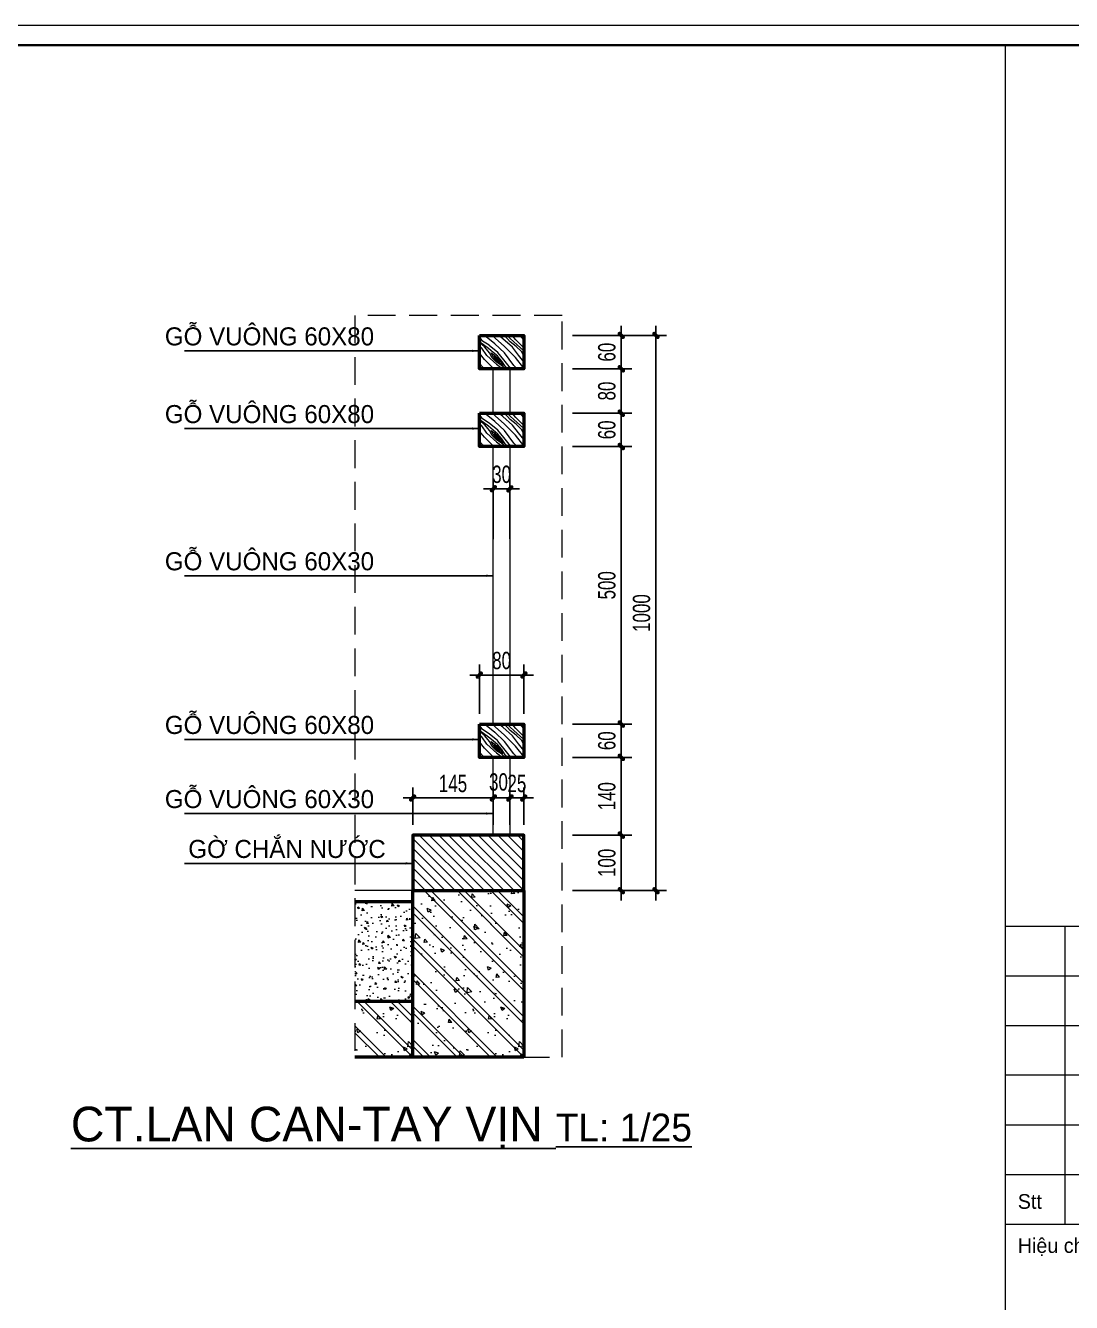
# Model space of a CAD drawing. Header units: inches. Extents: x 88947 to 296847, y 35049 to 161062.
# Drawn here: x 217033 to 220800, y 72362 to 76963 of the extents above; entities that cross this region are included whole.
import ezdxf

# ---------------------------------------------------------------- set-up
doc = ezdxf.new("R2010")
doc.units = ezdxf.units.IN
doc.header["$MEASUREMENT"] = 0
doc.header["$PDMODE"] = 1
doc.linetypes.add('DASHED', pattern=[0.75, 0.5, -0.25])
for name, color, linetype, lineweight in [('A-Dims', 145, 'Continuous', 25), ('A-Text', 30, 'Continuous', 9), ('A-Wall', 2, 'Continuous', 35), ('DIM', 7, 'Continuous', 25), ('HACTH', 8, 'Continuous', 5), ('HATCH', 8, 'Continuous', 5), ('KHUNG 2', 144, 'Continuous', 18), ('netthay', 254, 'Continuous', 25), ('THAY', 3, 'Continuous', 18), ('TUONG', 4, 'Continuous', 50)]:
    doc.layers.add(name, color=color, linetype=linetype, lineweight=lineweight)
doc.layers.add('text', color=2, linetype='Continuous')
doc.styles.add('FRANKO', font='VFRANKO.TTF')
doc.styles.add('VNCENTURYH', font='VHAVAN.TTF')
doc.styles.add('VNI-HELVE-CONDENSE', font='VNARIAL.TTF', dxfattribs={"width": 0.7})
doc.dimstyles.new('Copy(2) of TL 50-10', dxfattribs={"dimscale": 50, "dimtxt": 1.25, "dimasz": 0.5, "dimexe": 1, "dimexo": 1, "dimgap": 0.5, "dimtad": 1, "dimdec": 0, "dimlfac": 0.2, "dimzin": 3, "dimdsep": 46, "dimtxsty": 'VNI-HELVE-CONDENSE', "dimblk": 'DOT', "dimcen": 2, "dimclrt": 7, "dimazin": 2, "dimtfac": 0.75, "dimtdec": 0, "dimtix": 1, "dimtmove": 2, "dimatfit": 2, "dimfxl": 1.5, "dimtolj": 1, "dimtzin": 0, "dimarcsym": 0})
doc.dimstyles.new('TAS-25', dxfattribs={"dimscale": 25, "dimtxt": 2.5, "dimasz": 0.7, "dimexe": 1.5, "dimexo": 1.5, "dimgap": 0.8, "dimtad": 1, "dimdec": 0, "dimlfac": 0.5, "dimzin": 3, "dimdsep": 46, "dimtxsty": 'VNI-HELVE-CONDENSE', "dimblk": 'TICK', "dimcen": 2.5, "dimclrt": 71, "dimazin": 2, "dimtfac": 0.75, "dimtdec": 0, "dimtix": 1, "dimtmove": 2, "dimatfit": 2, "dimldrblk": 'TICK123', "dimfxl": 1.5, "dimtolj": 1, "dimtzin": 0, "dimarcsym": 0})

# ---------------------------------------------------------------- blocks, each defined once
blk = doc.blocks.new('khung ten')
at = {"layer": 'A-Wall', "ltscale": 0.7}
blk.add_lwpolyline([(267204, -219099), (305804, -219099), (305804, -190799), (267204, -190799)], close=True, dxfattribs=at)
at = {"layer": 'KHUNG 2', "ltscale": 0.7}
for p, q in [((301249, -219099), (301249, -190799)), ((301249, -199776), (305804, -199776)), ((301856, -202813), (301856, -199776)), ((301249, -200282), (305804, -200282)), ((301249, -200789), (305804, -200789)), ((305804, -201295), (301249, -201295)), ((301249, -201801), (305804, -201801)), ((301249, -202307), (305804, -202307)), ((301249, -202813), (305804, -202813))]:
    blk.add_line(p, q, dxfattribs=at)
blk.add_lwpolyline([(267004, -219299), (306004, -219299), (306004, -190599), (267004, -190599)], close=True, dxfattribs=at)
at = {"layer": 'text', "linetype": 'Continuous', "style": 'FRANKO'}
for s, p in [('Stt', (301373, -202657)), ('Hieäu chænh', (301373, -203106))]:
    blk.add_text(s, height=150, dxfattribs=at).set_placement(p)
blk = doc.blocks.new('TICK')
at = {"layer": 'A-Dims', "color": 1}
for p, q in [((-2, 0), (2, 0)), ((0, 1.5), (0, -1.5))]:
    blk.add_line(p, q, dxfattribs=at)
at = {"layer": 'A-Dims', "color": 1, "const_width": 0.788}
blk.add_lwpolyline([(-0.33, -0.35), (0.38, 0.38)], dxfattribs=at)
at = {"layer": 'A-Dims', "color": 1, "const_width": 0.394}
for points in [[(0.24, 0.52, -0.414214), (0.52, 0.52, -1)], [(0.52, 0.52, -0.414214), (0.52, 0.24, -1)], [(-0.47, -0.21, 0.414214), (-0.47, -0.49, 1)], [(-0.47, -0.49, 0.414214), (-0.19, -0.49, 1)]]:
    blk.add_lwpolyline(points, format="xyb", dxfattribs=at)
blk = doc.blocks.new('*D1838')
at = {"layer": 'Defpoints', "color": 0}
for p in [(218965.1, 74045.8), (219178.4, 74045.8), (218965.1, 73845.8)]:
    blk.add_point(p, dxfattribs=at)
at = {"layer": 'DIM', "color": 0, "lineweight": -2}
for p, q in [((219002.6, 74045.8), (219215.9, 74045.8)), ((219178.4, 73863.3), (219178.4, 74028.3)), ((219002.6, 73845.8), (219215.9, 73845.8))]:
    blk.add_line(p, q, dxfattribs=at)
at = {"layer": 'DIM', "color": 0, "lineweight": -2, "xscale": 17.5, "yscale": 17.5, "zscale": 17.5}
for p, rotation in [((219178.4, 74045.8), 90), ((219178.4, 73845.8), 270)]:
    blk.add_blockref('TICK', p, dxfattribs=dict(at, rotation=rotation))
at = {"layer": 'DIM', "color": 71, "insert": (219126.5, 73945.8), "char_height": 62.5, "attachment_point": 5, "rotation": 90, "style": 'VNI-HELVE-CONDENSE'}
blk.add_mtext('\\A1;100', dxfattribs=at)
blk = doc.blocks.new('TICK123')
at = {"layer": 'A-Dims', "color": 1}
blk.add_lwpolyline([(0.05, 0, 0, 0.84, 0), (-2.11, 0, 8.4, 8.4, 0)], format="xyseb", dxfattribs=at)
blk = doc.blocks.new('*D1839')
at = {"layer": 'Defpoints', "color": 0}
for p in [(218965.1, 74445.8), (219178.4, 74445.8), (218965.1, 74325.8)]:
    blk.add_point(p, dxfattribs=at)
at = {"layer": 'DIM', "color": 0, "lineweight": -2}
for p, q in [((219002.6, 74445.8), (219215.9, 74445.8)), ((219178.4, 74343.3), (219178.4, 74428.3)), ((219002.6, 74325.8), (219215.9, 74325.8))]:
    blk.add_line(p, q, dxfattribs=at)
at = {"layer": 'DIM', "color": 0, "lineweight": -2, "xscale": 17.5, "yscale": 17.5, "zscale": 17.5}
for p, rotation in [((219178.4, 74445.8), 90), ((219178.4, 74325.8), 270)]:
    blk.add_blockref('TICK', p, dxfattribs=dict(at, rotation=rotation))
at = {"layer": 'DIM', "color": 71, "insert": (219126.5, 74385.8), "char_height": 62.5, "attachment_point": 5, "rotation": 90, "style": 'VNI-HELVE-CONDENSE'}
blk.add_mtext('\\A1;60', dxfattribs=at)
blk = doc.blocks.new('*D1840')
at = {"layer": 'Defpoints', "color": 0}
for p in [(218965.1, 75445.8), (219178.4, 75445.8), (218965.1, 74445.8)]:
    blk.add_point(p, dxfattribs=at)
at = {"layer": 'DIM', "color": 0, "lineweight": -2}
for p, q in [((219002.6, 75445.8), (219215.9, 75445.8)), ((219178.4, 74463.3), (219178.4, 75428.3)), ((219002.6, 74445.8), (219215.9, 74445.8))]:
    blk.add_line(p, q, dxfattribs=at)
at = {"layer": 'DIM', "color": 0, "lineweight": -2, "xscale": 17.5, "yscale": 17.5, "zscale": 17.5}
for p, rotation in [((219178.4, 75445.8), 90), ((219178.4, 74445.8), 270)]:
    blk.add_blockref('TICK', p, dxfattribs=dict(at, rotation=rotation))
at = {"layer": 'DIM', "color": 71, "insert": (219126.5, 74945.8), "char_height": 62.5, "attachment_point": 5, "rotation": 90, "style": 'VNI-HELVE-CONDENSE'}
blk.add_mtext('\\A1;500', dxfattribs=at)
blk = doc.blocks.new('*D1841')
at = {"layer": 'Defpoints', "color": 0}
for p in [(218965.1, 75565.8), (219178.4, 75565.8), (218965.1, 75445.8)]:
    blk.add_point(p, dxfattribs=at)
at = {"layer": 'DIM', "color": 0, "lineweight": -2}
for p, q in [((219002.6, 75565.8), (219215.9, 75565.8)), ((219178.4, 75463.3), (219178.4, 75548.3)), ((219002.6, 75445.8), (219215.9, 75445.8))]:
    blk.add_line(p, q, dxfattribs=at)
at = {"layer": 'DIM', "color": 0, "lineweight": -2, "xscale": 17.5, "yscale": 17.5, "zscale": 17.5}
for p, rotation in [((219178.4, 75565.8), 90), ((219178.4, 75445.8), 270)]:
    blk.add_blockref('TICK', p, dxfattribs=dict(at, rotation=rotation))
at = {"layer": 'DIM', "color": 71, "insert": (219126.5, 75505.8), "char_height": 62.5, "attachment_point": 5, "rotation": 90, "style": 'VNI-HELVE-CONDENSE'}
blk.add_mtext('\\A1;60', dxfattribs=at)
blk = doc.blocks.new('*D1842')
at = {"layer": 'Defpoints', "color": 0}
for p in [(218965.1, 75725.8), (219178.4, 75725.8), (218965.1, 75565.8)]:
    blk.add_point(p, dxfattribs=at)
at = {"layer": 'DIM', "color": 0, "lineweight": -2}
for p, q in [((219002.6, 75725.8), (219215.9, 75725.8)), ((219178.4, 75583.3), (219178.4, 75708.3)), ((219002.6, 75565.8), (219215.9, 75565.8))]:
    blk.add_line(p, q, dxfattribs=at)
at = {"layer": 'DIM', "color": 0, "lineweight": -2, "xscale": 17.5, "yscale": 17.5, "zscale": 17.5}
for p, rotation in [((219178.4, 75725.8), 90), ((219178.4, 75565.8), 270)]:
    blk.add_blockref('TICK', p, dxfattribs=dict(at, rotation=rotation))
at = {"layer": 'DIM', "color": 71, "insert": (219126.5, 75645.8), "char_height": 62.5, "attachment_point": 5, "rotation": 90, "style": 'VNI-HELVE-CONDENSE'}
blk.add_mtext('\\A1;80', dxfattribs=at)
blk = doc.blocks.new('*D1843')
at = {"layer": 'Defpoints', "color": 0}
for p in [(218965.1, 75845.8), (219178.4, 75845.8), (218965.1, 75725.8)]:
    blk.add_point(p, dxfattribs=at)
at = {"layer": 'DIM', "color": 0, "lineweight": -2}
for p, q in [((219002.6, 75845.8), (219215.9, 75845.8)), ((219178.4, 75743.3), (219178.4, 75828.3)), ((219002.6, 75725.8), (219215.9, 75725.8))]:
    blk.add_line(p, q, dxfattribs=at)
at = {"layer": 'DIM', "color": 0, "lineweight": -2, "xscale": 17.5, "yscale": 17.5, "zscale": 17.5}
for p, rotation in [((219178.4, 75845.8), 90), ((219178.4, 75725.8), 270)]:
    blk.add_blockref('TICK', p, dxfattribs=dict(at, rotation=rotation))
at = {"layer": 'DIM', "color": 71, "insert": (219126.5, 75785.8), "char_height": 62.5, "attachment_point": 5, "rotation": 90, "style": 'VNI-HELVE-CONDENSE'}
blk.add_mtext('\\A1;60', dxfattribs=at)
blk = doc.blocks.new('*D1844')
at = {"layer": 'Defpoints', "color": 0}
for p in [(218965.1, 75845.8), (219303.4, 75845.8), (218965.1, 73845.8)]:
    blk.add_point(p, dxfattribs=at)
at = {"layer": 'DIM', "color": 0, "lineweight": -2}
for p, q in [((219002.6, 75845.8), (219340.9, 75845.8)), ((219303.4, 73863.3), (219303.4, 75828.3)), ((219002.6, 73845.8), (219340.9, 73845.8))]:
    blk.add_line(p, q, dxfattribs=at)
at = {"layer": 'DIM', "color": 0, "lineweight": -2, "xscale": 17.5, "yscale": 17.5, "zscale": 17.5}
for p, rotation in [((219303.4, 75845.8), 90), ((219303.4, 73845.8), 270)]:
    blk.add_blockref('TICK', p, dxfattribs=dict(at, rotation=rotation))
at = {"layer": 'DIM', "color": 71, "insert": (219251.5, 74845.8), "char_height": 62.5, "attachment_point": 5, "rotation": 90, "style": 'VNI-HELVE-CONDENSE'}
blk.add_mtext('\\A1;1000', dxfattribs=at)
blk = doc.blocks.new('*D1845')
at = {"layer": 'Defpoints', "color": 0}
for p in [(218667.4, 74622.5), (218667.4, 74445.8), (218827.4, 74445.8)]:
    blk.add_point(p, dxfattribs=at)
at = {"layer": 'DIM', "color": 0, "lineweight": -2}
for p, q in [((218667.4, 74483.3), (218667.4, 74660)), ((218809.9, 74622.5), (218684.9, 74622.5)), ((218827.4, 74483.3), (218827.4, 74660))]:
    blk.add_line(p, q, dxfattribs=at)
at = {"layer": 'DIM', "color": 0, "lineweight": -2, "xscale": 17.5, "yscale": 17.5, "zscale": 17.5, "rotation": 180}
blk.add_blockref('TICK', (218667.4, 74622.5), dxfattribs=at)
at = {"layer": 'DIM', "color": 0, "lineweight": -2, "xscale": 17.5, "yscale": 17.5, "zscale": 17.5}
blk.add_blockref('TICK', (218827.4, 74622.5), dxfattribs=at)
at = {"layer": 'DIM', "color": 71, "insert": (218747.4, 74674.4), "char_height": 62.5, "attachment_point": 5, "style": 'VNI-HELVE-CONDENSE'}
blk.add_mtext('\\A1;80', dxfattribs=at)
blk = doc.blocks.new('_Dot')
at = {"layer": 'netthay', "color": 0, "lineweight": -2}
blk.add_line((-0.5, 0), (-1, 0), dxfattribs=at)
at = {"layer": 'netthay', "color": 0, "const_width": 0.5}
blk.add_lwpolyline([(-0.25, 0, 1), (0.25, 0, 1)], format="xyb", close=True, dxfattribs=at)
blk = doc.blocks.new('*D2858')
at = {"layer": 'Defpoints', "color": 0}
for p in [(218717.4, 75293.5), (218717.4, 75074), (218777.4, 75076)]:
    blk.add_point(p, dxfattribs=at)
at = {"layer": 'DIM', "color": 0, "lineweight": -2}
for p, q in [((218717.4, 75111.5), (218717.4, 75331)), ((218777.4, 75113.5), (218777.4, 75331)), ((218699.9, 75293.5), (218682.4, 75293.5)), ((218777.4, 75293.5), (218717.4, 75293.5)), ((218794.9, 75293.5), (218812.4, 75293.5))]:
    blk.add_line(p, q, dxfattribs=at)
at = {"layer": 'DIM', "color": 0, "lineweight": -2, "xscale": 17.5, "yscale": 17.5, "zscale": 17.5}
blk.add_blockref('TICK', (218717.4, 75293.5), dxfattribs=at)
at = {"layer": 'DIM', "color": 0, "lineweight": -2, "xscale": 17.5, "yscale": 17.5, "zscale": 17.5, "rotation": 180}
blk.add_blockref('TICK', (218777.4, 75293.5), dxfattribs=at)
at = {"layer": 'DIM', "color": 71, "insert": (218747.4, 75345.4), "char_height": 62.5, "attachment_point": 5, "style": 'VNI-HELVE-CONDENSE'}
blk.add_mtext('\\A1;30', dxfattribs=at)
blk = doc.blocks.new('*D1846')
at = {"layer": 'Defpoints', "color": 0}
for p in [(218965.1, 74325.8), (219178.4, 74325.8), (218965.1, 74045.8)]:
    blk.add_point(p, dxfattribs=at)
at = {"layer": 'DIM', "color": 0, "lineweight": -2}
for p, q in [((219002.6, 74325.8), (219215.9, 74325.8)), ((219178.4, 74063.3), (219178.4, 74308.3)), ((219002.6, 74045.8), (219215.9, 74045.8))]:
    blk.add_line(p, q, dxfattribs=at)
at = {"layer": 'DIM', "color": 0, "lineweight": -2, "xscale": 17.5, "yscale": 17.5, "zscale": 17.5}
for p, rotation in [((219178.4, 74325.8), 90), ((219178.4, 74045.8), 270)]:
    blk.add_blockref('TICK', p, dxfattribs=dict(at, rotation=rotation))
at = {"layer": 'DIM', "color": 71, "insert": (219126.5, 74185.8), "char_height": 62.5, "attachment_point": 5, "rotation": 90, "style": 'VNI-HELVE-CONDENSE'}
blk.add_mtext('\\A1;140', dxfattribs=at)
blk = doc.blocks.new('*D2859')
at = {"layer": 'Defpoints', "color": 0}
for p in [(218777.4, 74179.6), (218777.4, 74045.8), (218827.4, 74045.8)]:
    blk.add_point(p, dxfattribs=at)
at = {"layer": 'DIM', "color": 0, "lineweight": -2}
for p, q in [((218777.4, 74083.3), (218777.4, 74217.1)), ((218827.4, 74083.3), (218827.4, 74217.1)), ((218759.9, 74179.6), (218742.4, 74179.6)), ((218827.4, 74179.6), (218777.4, 74179.6)), ((218844.9, 74179.6), (218862.4, 74179.6))]:
    blk.add_line(p, q, dxfattribs=at)
at = {"layer": 'DIM', "color": 0, "lineweight": -2, "xscale": 17.5, "yscale": 17.5, "zscale": 17.5}
blk.add_blockref('TICK', (218777.4, 74179.6), dxfattribs=at)
at = {"layer": 'DIM', "color": 0, "lineweight": -2, "xscale": 17.5, "yscale": 17.5, "zscale": 17.5, "rotation": 180}
blk.add_blockref('TICK', (218827.4, 74179.6), dxfattribs=at)
at = {"layer": 'DIM', "color": 71, "insert": (218802.4, 74231.5), "char_height": 62.5, "attachment_point": 5, "style": 'VNI-HELVE-CONDENSE'}
blk.add_mtext('\\A1;25', dxfattribs=at)
blk = doc.blocks.new('*D2860')
at = {"layer": 'Defpoints', "color": 0}
for p in [(218717.4, 74179.6), (218717.4, 74045.8), (218777.4, 74045.8)]:
    blk.add_point(p, dxfattribs=at)
at = {"layer": 'DIM', "color": 0, "lineweight": -2}
for p, q in [((218717.4, 74083.3), (218717.4, 74217.1)), ((218777.4, 74083.3), (218777.4, 74217.1)), ((218699.9, 74179.6), (218682.4, 74179.6)), ((218777.4, 74179.6), (218717.4, 74179.6)), ((218794.9, 74179.6), (218812.4, 74179.6))]:
    blk.add_line(p, q, dxfattribs=at)
at = {"layer": 'DIM', "color": 0, "lineweight": -2, "xscale": 17.5, "yscale": 17.5, "zscale": 17.5}
blk.add_blockref('TICK', (218717.4, 74179.6), dxfattribs=at)
at = {"layer": 'DIM', "color": 0, "lineweight": -2, "xscale": 17.5, "yscale": 17.5, "zscale": 17.5, "rotation": 180}
blk.add_blockref('TICK', (218777.4, 74179.6), dxfattribs=at)
at = {"layer": 'DIM', "color": 71, "insert": (218736.1, 74236.9), "char_height": 62.5, "attachment_point": 5, "style": 'VNI-HELVE-CONDENSE'}
blk.add_mtext('\\A1;30', dxfattribs=at)
blk = doc.blocks.new('*D2861')
at = {"layer": 'Defpoints', "color": 0}
for p in [(218427.4, 74179.6), (218427.4, 74045.8), (218717.4, 74045.8)]:
    blk.add_point(p, dxfattribs=at)
at = {"layer": 'DIM', "color": 0, "lineweight": -2}
for p, q in [((218427.4, 74083.3), (218427.4, 74217.1)), ((218717.4, 74083.3), (218717.4, 74217.1)), ((218699.9, 74179.6), (218444.9, 74179.6))]:
    blk.add_line(p, q, dxfattribs=at)
at = {"layer": 'DIM', "color": 0, "lineweight": -2, "xscale": 17.5, "yscale": 17.5, "zscale": 17.5, "rotation": 180}
blk.add_blockref('TICK', (218427.4, 74179.6), dxfattribs=at)
at = {"layer": 'DIM', "color": 0, "lineweight": -2, "xscale": 17.5, "yscale": 17.5, "zscale": 17.5}
blk.add_blockref('TICK', (218717.4, 74179.6), dxfattribs=at)
at = {"layer": 'DIM', "color": 71, "insert": (218572.4, 74231.5), "char_height": 62.5, "attachment_point": 5, "style": 'VNI-HELVE-CONDENSE'}
blk.add_mtext('\\A1;145', dxfattribs=at)

msp = doc.modelspace()

# ---------------------------------------------------------------- hatches: boundary and pattern name
at = {"layer": 'HACTH'}
h = msp.add_hatch(dxfattribs=at)
h.set_pattern_fill('WOOD8', color=256, scale=200, angle=45, style=0, pattern_type=2)
h.set_pattern_definition([(145.305, (218892.474, 75878.492), (-989.9489, 707.1076), [22.36, -2213.707]), (135, (218874.09, 75891.22), (-3e-14, 282.84), [22, -178]), (116.565, (218858.533, 75906.776), (-141.422, 424.264), [18.974, -613.48]), (322.125, (218850.048, 75923.747), (-1131.3707, 848.5284), [16.125, -1596.327]), (320.1944, (218862.776, 75913.847), (-1555.6343, 1272.793), [22.09, -2186.981]), (300.964, (218879.747, 75899.705), (282.843, -565.685), [24.74, -799.882]), (125.538, (218881.16, 75889.805), (-565.6858, 848.528), [12.166, -1204.387]), (141.34, (218874.09, 75899.705), (1272.7923, -989.9492), [18.11, -1792.966]), (309.289, (218859.948, 75911.019), (1131.3706, -1414.2137), [20.1, -1989.875]), (326.31, (218872.675, 75895.462), (-707.1066, 424.2645), [10.198, -1009.606]), (140.1944, (218903.788, 75864.35), (1555.6343, -1272.793), [22.09, -2186.981]), (146.31, (218886.818, 75878.49), (707.1066, -424.2645), [20.396, -999.408]), (135, (218869.85, 75889.8), (-3e-14, 282.84), [24, -176]), (114.444, (218852.876, 75906.776), (-424.265, 989.9492), [17.088, -1691.713]), (131.186, (218845.805, 75922.332), (-1838.4767, 2121.3211), [30.067, -2976.593]), (140.1944, (218826.006, 75944.96), (1555.6343, -1272.793), [22.09, -2186.981]), (135, (218809.04, 75959.1), (-3e-14, 282.84), [22, -178]), (129.8056, (218934.9, 75833.237), (-1272.793, 1555.6343), [22.09, -2186.981]), (140.1944, (218920.759, 75850.207), (1555.6343, -1272.793), [22.09, -2186.981]), (135, (218937.73, 75836.07), (-3e-14, 282.84), [12, -188]), (129.8056, (218929.244, 75844.55), (-1272.793, 1555.6343), [22.09, -2186.981]), (135, (218915.1, 75861.52), (-3e-14, 282.84), [20, -180]), (124.695, (218900.96, 75875.663), (707.1076, -989.9489), [22.36, -2213.707]), (129.8056, (218888.232, 75894.048), (-1272.793, 1555.6343), [22.09, -2186.981]), (140.1944, (218874.09, 75911.019), (1555.6343, -1272.793), [22.09, -2186.981]), (140.1944, (218857.12, 75925.16), (1555.6343, -1272.793), [22.09, -2186.981]), (143.13, (218840.149, 75939.303), (989.9494, -707.1068), [28.284, -1385.93]), (135, (218817.52, 75956.27), (-3e-14, 282.84), [30, -170]), (147.529, (218738.325, 75865.764), (-848.528, 565.6855), [18.439, -1825.47]), (140.71, (218722.769, 75875.663), (1414.2137, -1131.3706), [20.1, -1989.875]), (126.87, (218738.325, 75865.764), (-707.107, 989.9494), [14.142, -1400.071]), (125.538, (218729.84, 75877.077), (-565.686, 848.528), [24.33, -1192.22]), (135, (218857.12, 75755.46), (-3e-14, 282.84), [24, -176]), (144.462, (218840.15, 75772.426), (848.528, -565.686), [12.166, -1204.387]), (293.199, (218830.25, 75779.497), (-282.843, 565.6855), [10.77, -1066.263]), (302.005, (218834.492, 75769.597), (-989.95, 1555.6347), [26.683, -2641.65]), (142.125, (218722.77, 75881.32), (1131.3707, -848.5284), [16.125, -1596.327]), (127.875, (218722.77, 75881.32), (-848.5284, 1131.3707), [16.125, -1596.327]), (135, (218854.3, 75752.63), (-3e-14, 282.84), [16, -184]), (300.964, (218842.977, 75763.94), (282.843, -565.685), [16.492, -808.13]), (138.3665, (218827.421, 75787.982), (2404.1645, -2121.3187), [34.059, -3371.819]), (137.2906, (218801.965, 75810.6094), (3535.53332, -3252.6918), [50.04, -4953.9584]), (131.82, (218765.195, 75844.551), (-2262.743, 2545.5832), [36.056, -3569.496]), (125.538, (218741.154, 75871.42), (-565.686, 848.528), [36.497, -1180.056]), (124.695, (218844.391, 75742.727), (707.1076, -989.9489), [22.36, -2213.707]), (119.055, (218831.663, 75761.112), (424.264, -707.1068), [29.12, -1426.902]), (135, (218817.52, 75786.57), (-3e-14, 282.84), [26, -174]), (143.13, (218799.136, 75804.953), (989.9494, -707.107), [28.284, -1385.93]), (131.424, (218776.509, 75821.923), (-1979.9004, 2262.7405), [32.062, -3174.181]), (143.746, (218755.296, 75845.965), (-1131.3713, 848.5275), [26.306, -2604.283]), (149.036, (218734.083, 75861.52), (565.685, -282.843), [24.74, -799.882]), (135, (218712.87, 75874.25), (-3e-14, 282.84), [14, -186]), (320.194, (218827.42, 75787.982), (-1555.6343, 1272.793), [44.181, -2164.89]), (139.764, (218867.019, 75765.355), (1697.0552, -1414.2149), [48.166, -2360.153]), (135, (218830.25, 75796.47), (-3e-14, 282.84), [46, -154]), (130.914, (218797.722, 75828.994), (-1697.0568, 1979.8985), [56.143, -2750.991]), (135, (218760.95, 75871.42), (-3e-14, 282.84), [50, -150]), (127.875, (218837.32, 75735.656), (-848.5284, 1131.3707), [48.374, -1564.078]), (128.66, (218807.622, 75773.84), (-989.9492, 1272.7923), [36.222, -1774.855]), (137.4896, (218784.994, 75802.124), (3252.69365, -2969.8459), [46.043, -4558.302]), (141.52, (218751.053, 75833.237), (4101.21923, -3252.69123), [70.4556, -6975.1104]), (131.987, (218929.244, 75827.58), (-2404.16248, 2687.00635), [38.053, -3767.207]), (143.13, (218903.788, 75855.864), (989.9494, -707.1068), [42.426, -1371.787]), (137.386, (218869.847, 75881.32), (3394.1102, -3111.27235), [48.0416, -4756.123]), (124.3803, (218834.492, 75913.847), (1272.79084, -1838.47855), [32.558, -3223.206]), (135, (218816.1, 75940.72), (-3e-14, 282.84), [40, -160]), (138.18, (218946.215, 75844.551), (2545.5832, -2262.74304), [36.056, -3569.496]), (128.991, (218919.344, 75868.592), (1272.79227, -1555.6348), [38.21, -3782.785]), (128.29, (218895.303, 75898.291), (1131.37186, -1414.21284), [34.234, -3389.214]), (140.7106, (218874.09, 75925.16), (1414.2137, -1131.3706), [40.2, -1969.776]), (147.095, (218842.977, 75950.617), (1555.6357, -989.94834), [28.636, -2834.929]), (125.538, (218818.935, 75966.173), (-565.6858, 848.528), [24.33, -1192.221]), (131.186, (218919.344, 75817.68), (-1838.4767, 2121.3211), [30.067, -2976.593]), (147.8043, (218899.5455, 75840.308), (2262.74244, -1414.2122), [45.122, -4467.084]), (135, (218861.36, 75864.35), (-3e-14, 282.84), [50, -150]), (129.5597, (218826.006, 75899.705), (1414.21454, -1697.0554), [42.19, -4176.815]), (128.29, (218799.136, 75932.232), (1131.37186, -1414.21284), [34.234, -3389.214]), (135, (218956.11, 75854.45), (-3e-14, 282.84), [34, -166]), (126.87, (218932.072, 75878.492), (-707.1068, 989.9494), [56.569, -1357.645]), (137.386, (218898.131, 75923.7465), (3394.11019, -3111.27235), [48.0416, -4756.123]), (140.5275, (218862.776, 75956.2734), (-3252.68937, 2687.00808), [62.2896, -6166.675]), (128.157, (218827.421, 75725.757), (2121.31912, -2687.0068), [50.359, -4985.5126]), (135, (218796.3, 75765.35), (-3e-14, 282.84), [56, -144]), (138.652, (218756.71, 75804.9526), (4666.9031, -4101.22126), [94.191, -9324.938]), (135, (218876.92, 75775.25), (-3e-14, 282.84), [48, -152]), (130.236, (218842.977, 75809.195), (-1414.2149, 1697.0552), [48.166, -2360.153]), (136.8476, (218811.864, 75845.965), (4384.0613, -4101.2202), [62.032, -6141.193]), (137.7263, (218766.609, 75888.391), (2969.84796, -2687.00637), [42.048, -4162.712]), (140.194, (218899.546, 75797.882), (1555.6343, -1272.793), [44.181, -2164.89]), (135, (218865.6, 75826.17), (-3e-14, 282.84), [64, -136]), (133.0908, (218820.3495, 75871.4206), (-3959.7944, 4242.64398), [60.0334, -5943.299]), (131.424, (218779.337, 75915.261), (-1979.9004, 2262.7405), [32.062, -3174.181])])
h.paths.add_polyline_path([(218667.4, 75725.8), (218827.4, 75725.8), (218827.4, 75845.8), (218667.4, 75845.8)])
h = msp.add_hatch(dxfattribs=at)
h.set_pattern_fill('WOOD8', color=256, scale=200, angle=45, style=0, pattern_type=2)
h.set_pattern_definition([(145.305, (218892.474, 75598.492), (-989.9489, 707.1076), [22.36, -2213.707]), (135, (218874.09, 75611.22), (-3e-14, 282.84), [22, -178]), (116.565, (218858.533, 75626.776), (-141.422, 424.264), [18.974, -613.48]), (322.125, (218850.048, 75643.747), (-1131.3707, 848.5284), [16.125, -1596.327]), (320.1944, (218862.776, 75633.847), (-1555.6343, 1272.793), [22.09, -2186.981]), (300.964, (218879.747, 75619.705), (282.843, -565.685), [24.74, -799.882]), (125.538, (218881.16, 75609.805), (-565.6858, 848.528), [12.166, -1204.387]), (141.34, (218874.09, 75619.705), (1272.7923, -989.9492), [18.11, -1792.966]), (309.289, (218859.948, 75631.019), (1131.3706, -1414.2137), [20.1, -1989.875]), (326.31, (218872.675, 75615.462), (-707.1066, 424.2645), [10.198, -1009.606]), (140.1944, (218903.788, 75584.35), (1555.6343, -1272.793), [22.09, -2186.981]), (146.31, (218886.818, 75598.49), (707.1066, -424.2645), [20.396, -999.408]), (135, (218869.85, 75609.8), (-3e-14, 282.84), [24, -176]), (114.444, (218852.876, 75626.776), (-424.265, 989.9492), [17.088, -1691.713]), (131.186, (218845.805, 75642.332), (-1838.4767, 2121.3211), [30.067, -2976.593]), (140.1944, (218826.006, 75664.96), (1555.6343, -1272.793), [22.09, -2186.981]), (135, (218809.04, 75679.1), (-3e-14, 282.84), [22, -178]), (129.8056, (218934.9, 75553.237), (-1272.793, 1555.6343), [22.09, -2186.981]), (140.1944, (218920.759, 75570.207), (1555.6343, -1272.793), [22.09, -2186.981]), (135, (218937.73, 75556.07), (-3e-14, 282.84), [12, -188]), (129.8056, (218929.244, 75564.55), (-1272.793, 1555.6343), [22.09, -2186.981]), (135, (218915.1, 75581.52), (-3e-14, 282.84), [20, -180]), (124.695, (218900.96, 75595.663), (707.1076, -989.9489), [22.36, -2213.707]), (129.8056, (218888.232, 75614.048), (-1272.793, 1555.6343), [22.09, -2186.981]), (140.1944, (218874.09, 75631.019), (1555.6343, -1272.793), [22.09, -2186.981]), (140.1944, (218857.12, 75645.16), (1555.6343, -1272.793), [22.09, -2186.981]), (143.13, (218840.149, 75659.303), (989.9494, -707.1068), [28.284, -1385.93]), (135, (218817.52, 75676.27), (-3e-14, 282.84), [30, -170]), (147.529, (218738.325, 75585.764), (-848.528, 565.6855), [18.439, -1825.47]), (140.71, (218722.769, 75595.663), (1414.2137, -1131.3706), [20.1, -1989.875]), (126.87, (218738.325, 75585.764), (-707.107, 989.9494), [14.142, -1400.071]), (125.538, (218729.84, 75597.077), (-565.686, 848.528), [24.33, -1192.22]), (135, (218857.12, 75475.46), (-3e-14, 282.84), [24, -176]), (144.462, (218840.15, 75492.426), (848.528, -565.686), [12.166, -1204.387]), (293.199, (218830.25, 75499.497), (-282.843, 565.6855), [10.77, -1066.263]), (302.005, (218834.492, 75489.597), (-989.95, 1555.6347), [26.683, -2641.65]), (142.125, (218722.77, 75601.32), (1131.3707, -848.5284), [16.125, -1596.327]), (127.875, (218722.77, 75601.32), (-848.5284, 1131.3707), [16.125, -1596.327]), (135, (218854.3, 75472.63), (-3e-14, 282.84), [16, -184]), (300.964, (218842.977, 75483.94), (282.843, -565.685), [16.492, -808.13]), (138.3665, (218827.421, 75507.982), (2404.1645, -2121.3187), [34.059, -3371.819]), (137.2906, (218801.965, 75530.6094), (3535.53332, -3252.6918), [50.04, -4953.9584]), (131.82, (218765.195, 75564.551), (-2262.743, 2545.5832), [36.056, -3569.496]), (125.538, (218741.154, 75591.42), (-565.686, 848.528), [36.497, -1180.056]), (124.695, (218844.391, 75462.727), (707.1076, -989.9489), [22.36, -2213.707]), (119.055, (218831.663, 75481.112), (424.264, -707.1068), [29.12, -1426.902]), (135, (218817.52, 75506.57), (-3e-14, 282.84), [26, -174]), (143.13, (218799.136, 75524.953), (989.9494, -707.107), [28.284, -1385.93]), (131.424, (218776.509, 75541.923), (-1979.9004, 2262.7405), [32.062, -3174.181]), (143.746, (218755.296, 75565.965), (-1131.3713, 848.5275), [26.306, -2604.283]), (149.036, (218734.083, 75581.52), (565.685, -282.843), [24.74, -799.882]), (135, (218712.87, 75594.25), (-3e-14, 282.84), [14, -186]), (320.194, (218827.42, 75507.982), (-1555.6343, 1272.793), [44.181, -2164.89]), (139.764, (218867.019, 75485.355), (1697.0552, -1414.2149), [48.166, -2360.153]), (135, (218830.25, 75516.47), (-3e-14, 282.84), [46, -154]), (130.914, (218797.722, 75548.994), (-1697.0568, 1979.8985), [56.143, -2750.991]), (135, (218760.95, 75591.42), (-3e-14, 282.84), [50, -150]), (127.875, (218837.32, 75455.656), (-848.5284, 1131.3707), [48.374, -1564.078]), (128.66, (218807.622, 75493.84), (-989.9492, 1272.7923), [36.222, -1774.855]), (137.4896, (218784.994, 75522.124), (3252.69365, -2969.8459), [46.043, -4558.302]), (141.52, (218751.053, 75553.237), (4101.21923, -3252.69123), [70.4556, -6975.1104]), (131.987, (218929.244, 75547.58), (-2404.16248, 2687.00635), [38.053, -3767.207]), (143.13, (218903.788, 75575.864), (989.9494, -707.1068), [42.426, -1371.787]), (137.386, (218869.847, 75601.32), (3394.1102, -3111.27235), [48.0416, -4756.123]), (124.3803, (218834.492, 75633.847), (1272.79084, -1838.47855), [32.558, -3223.206]), (135, (218816.1, 75660.72), (-3e-14, 282.84), [40, -160]), (138.18, (218946.215, 75564.551), (2545.5832, -2262.74304), [36.056, -3569.496]), (128.991, (218919.344, 75588.592), (1272.79227, -1555.6348), [38.21, -3782.785]), (128.29, (218895.303, 75618.291), (1131.37186, -1414.21284), [34.234, -3389.214]), (140.7106, (218874.09, 75645.16), (1414.2137, -1131.3706), [40.2, -1969.776]), (147.095, (218842.977, 75670.617), (1555.6357, -989.94834), [28.636, -2834.929]), (125.538, (218818.935, 75686.173), (-565.6858, 848.528), [24.33, -1192.221]), (131.186, (218919.344, 75537.68), (-1838.4767, 2121.3211), [30.067, -2976.593]), (147.8043, (218899.5455, 75560.308), (2262.74244, -1414.2122), [45.122, -4467.084]), (135, (218861.36, 75584.35), (-3e-14, 282.84), [50, -150]), (129.5597, (218826.006, 75619.705), (1414.21454, -1697.0554), [42.19, -4176.815]), (128.29, (218799.136, 75652.232), (1131.37186, -1414.21284), [34.234, -3389.214]), (135, (218956.11, 75574.45), (-3e-14, 282.84), [34, -166]), (126.87, (218932.072, 75598.492), (-707.1068, 989.9494), [56.569, -1357.645]), (137.386, (218898.131, 75643.7465), (3394.11019, -3111.27235), [48.0416, -4756.123]), (140.5275, (218862.776, 75676.2734), (-3252.68937, 2687.00808), [62.2896, -6166.675]), (128.157, (218827.421, 75445.757), (2121.31912, -2687.0068), [50.359, -4985.5126]), (135, (218796.3, 75485.35), (-3e-14, 282.84), [56, -144]), (138.652, (218756.71, 75524.9526), (4666.9031, -4101.22126), [94.191, -9324.938]), (135, (218876.92, 75495.25), (-3e-14, 282.84), [48, -152]), (130.236, (218842.977, 75529.195), (-1414.2149, 1697.0552), [48.166, -2360.153]), (136.8476, (218811.864, 75565.965), (4384.0613, -4101.2202), [62.032, -6141.193]), (137.7263, (218766.609, 75608.391), (2969.84796, -2687.00637), [42.048, -4162.712]), (140.194, (218899.546, 75517.882), (1555.6343, -1272.793), [44.181, -2164.89]), (135, (218865.6, 75546.17), (-3e-14, 282.84), [64, -136]), (133.0908, (218820.3495, 75591.4206), (-3959.7944, 4242.64398), [60.0334, -5943.299]), (131.424, (218779.337, 75635.261), (-1979.9004, 2262.7405), [32.062, -3174.181])])
h.paths.add_polyline_path([(218667.4, 75565.8), (218827.4, 75565.8), (218827.4, 75445.8), (218667.4, 75445.8)])
h = msp.add_hatch(dxfattribs=at)
h.set_pattern_fill('WOOD8', color=256, scale=200, angle=45, style=0, pattern_type=2)
h.set_pattern_definition([(145.305, (218892.474, 74478.492), (-989.9489, 707.1076), [22.36, -2213.707]), (135, (218874.09, 74491.22), (-3e-14, 282.84), [22, -178]), (116.565, (218858.533, 74506.776), (-141.422, 424.264), [18.974, -613.48]), (322.125, (218850.048, 74523.747), (-1131.3707, 848.5284), [16.125, -1596.327]), (320.1944, (218862.776, 74513.847), (-1555.6343, 1272.793), [22.09, -2186.981]), (300.964, (218879.747, 74499.705), (282.843, -565.685), [24.74, -799.882]), (125.538, (218881.16, 74489.805), (-565.6858, 848.528), [12.166, -1204.387]), (141.34, (218874.09, 74499.705), (1272.7923, -989.9492), [18.11, -1792.966]), (309.289, (218859.948, 74511.019), (1131.3706, -1414.2137), [20.1, -1989.875]), (326.31, (218872.675, 74495.462), (-707.1066, 424.2645), [10.198, -1009.606]), (140.1944, (218903.788, 74464.35), (1555.6343, -1272.793), [22.09, -2186.981]), (146.31, (218886.818, 74478.49), (707.1066, -424.2645), [20.396, -999.408]), (135, (218869.85, 74489.8), (-3e-14, 282.84), [24, -176]), (114.444, (218852.876, 74506.776), (-424.265, 989.9492), [17.088, -1691.713]), (131.186, (218845.805, 74522.332), (-1838.4767, 2121.3211), [30.067, -2976.593]), (140.1944, (218826.006, 74544.96), (1555.6343, -1272.793), [22.09, -2186.981]), (135, (218809.04, 74559.1), (-3e-14, 282.84), [22, -178]), (129.8056, (218934.9, 74433.237), (-1272.793, 1555.6343), [22.09, -2186.981]), (140.1944, (218920.759, 74450.207), (1555.6343, -1272.793), [22.09, -2186.981]), (135, (218937.73, 74436.07), (-3e-14, 282.84), [12, -188]), (129.8056, (218929.244, 74444.55), (-1272.793, 1555.6343), [22.09, -2186.981]), (135, (218915.1, 74461.52), (-3e-14, 282.84), [20, -180]), (124.695, (218900.96, 74475.663), (707.1076, -989.9489), [22.36, -2213.707]), (129.8056, (218888.232, 74494.048), (-1272.793, 1555.6343), [22.09, -2186.981]), (140.1944, (218874.09, 74511.019), (1555.6343, -1272.793), [22.09, -2186.981]), (140.1944, (218857.12, 74525.16), (1555.6343, -1272.793), [22.09, -2186.981]), (143.13, (218840.149, 74539.303), (989.9494, -707.1068), [28.284, -1385.93]), (135, (218817.52, 74556.27), (-3e-14, 282.84), [30, -170]), (147.529, (218738.325, 74465.764), (-848.528, 565.6855), [18.439, -1825.47]), (140.71, (218722.769, 74475.663), (1414.2137, -1131.3706), [20.1, -1989.875]), (126.87, (218738.325, 74465.764), (-707.107, 989.9494), [14.142, -1400.071]), (125.538, (218729.84, 74477.077), (-565.686, 848.528), [24.33, -1192.22]), (135, (218857.12, 74355.46), (-3e-14, 282.84), [24, -176]), (144.462, (218840.15, 74372.426), (848.528, -565.686), [12.166, -1204.387]), (293.199, (218830.25, 74379.497), (-282.843, 565.6855), [10.77, -1066.263]), (302.005, (218834.492, 74369.597), (-989.95, 1555.6347), [26.683, -2641.65]), (142.125, (218722.77, 74481.32), (1131.3707, -848.5284), [16.125, -1596.327]), (127.875, (218722.77, 74481.32), (-848.5284, 1131.3707), [16.125, -1596.327]), (135, (218854.3, 74352.63), (-3e-14, 282.84), [16, -184]), (300.964, (218842.977, 74363.94), (282.843, -565.685), [16.492, -808.13]), (138.3665, (218827.421, 74387.982), (2404.1645, -2121.3187), [34.059, -3371.819]), (137.2906, (218801.965, 74410.6094), (3535.53332, -3252.6918), [50.04, -4953.9584]), (131.82, (218765.195, 74444.551), (-2262.743, 2545.5832), [36.056, -3569.496]), (125.538, (218741.154, 74471.42), (-565.686, 848.528), [36.497, -1180.056]), (124.695, (218844.391, 74342.727), (707.1076, -989.9489), [22.36, -2213.707]), (119.055, (218831.663, 74361.112), (424.264, -707.1068), [29.12, -1426.902]), (135, (218817.52, 74386.57), (-3e-14, 282.84), [26, -174]), (143.13, (218799.136, 74404.953), (989.9494, -707.107), [28.284, -1385.93]), (131.424, (218776.509, 74421.923), (-1979.9004, 2262.7405), [32.062, -3174.181]), (143.746, (218755.296, 74445.965), (-1131.3713, 848.5275), [26.306, -2604.283]), (149.036, (218734.083, 74461.52), (565.685, -282.843), [24.74, -799.882]), (135, (218712.87, 74474.25), (-3e-14, 282.84), [14, -186]), (320.194, (218827.42, 74387.982), (-1555.6343, 1272.793), [44.181, -2164.89]), (139.764, (218867.019, 74365.355), (1697.0552, -1414.2149), [48.166, -2360.153]), (135, (218830.25, 74396.47), (-3e-14, 282.84), [46, -154]), (130.914, (218797.722, 74428.994), (-1697.0568, 1979.8985), [56.143, -2750.991]), (135, (218760.95, 74471.42), (-3e-14, 282.84), [50, -150]), (127.875, (218837.32, 74335.656), (-848.5284, 1131.3707), [48.374, -1564.078]), (128.66, (218807.622, 74373.84), (-989.9492, 1272.7923), [36.222, -1774.855]), (137.4896, (218784.994, 74402.124), (3252.69365, -2969.8459), [46.043, -4558.302]), (141.52, (218751.053, 74433.237), (4101.21923, -3252.69123), [70.4556, -6975.1104]), (131.987, (218929.244, 74427.58), (-2404.16248, 2687.00635), [38.053, -3767.207]), (143.13, (218903.788, 74455.864), (989.9494, -707.1068), [42.426, -1371.787]), (137.386, (218869.847, 74481.32), (3394.1102, -3111.27235), [48.0416, -4756.123]), (124.3803, (218834.492, 74513.847), (1272.79084, -1838.47855), [32.558, -3223.206]), (135, (218816.1, 74540.72), (-3e-14, 282.84), [40, -160]), (138.18, (218946.215, 74444.551), (2545.5832, -2262.74304), [36.056, -3569.496]), (128.991, (218919.344, 74468.592), (1272.79227, -1555.6348), [38.21, -3782.785]), (128.29, (218895.303, 74498.291), (1131.37186, -1414.21284), [34.234, -3389.214]), (140.7106, (218874.09, 74525.16), (1414.2137, -1131.3706), [40.2, -1969.776]), (147.095, (218842.977, 74550.617), (1555.6357, -989.94834), [28.636, -2834.929]), (125.538, (218818.935, 74566.173), (-565.6858, 848.528), [24.33, -1192.221]), (131.186, (218919.344, 74417.68), (-1838.4767, 2121.3211), [30.067, -2976.593]), (147.8043, (218899.5455, 74440.308), (2262.74244, -1414.2122), [45.122, -4467.084]), (135, (218861.36, 74464.35), (-3e-14, 282.84), [50, -150]), (129.5597, (218826.006, 74499.705), (1414.21454, -1697.0554), [42.19, -4176.815]), (128.29, (218799.136, 74532.232), (1131.37186, -1414.21284), [34.234, -3389.214]), (135, (218956.11, 74454.45), (-3e-14, 282.84), [34, -166]), (126.87, (218932.072, 74478.492), (-707.1068, 989.9494), [56.569, -1357.645]), (137.386, (218898.131, 74523.7465), (3394.11019, -3111.27235), [48.0416, -4756.123]), (140.5275, (218862.776, 74556.2734), (-3252.68937, 2687.00808), [62.2896, -6166.675]), (128.157, (218827.421, 74325.757), (2121.31912, -2687.0068), [50.359, -4985.5126]), (135, (218796.3, 74365.35), (-3e-14, 282.84), [56, -144]), (138.652, (218756.71, 74404.9526), (4666.9031, -4101.22126), [94.191, -9324.938]), (135, (218876.92, 74375.25), (-3e-14, 282.84), [48, -152]), (130.236, (218842.977, 74409.195), (-1414.2149, 1697.0552), [48.166, -2360.153]), (136.8476, (218811.864, 74445.965), (4384.0613, -4101.2202), [62.032, -6141.193]), (137.7263, (218766.609, 74488.391), (2969.84796, -2687.00637), [42.048, -4162.712]), (140.194, (218899.546, 74397.882), (1555.6343, -1272.793), [44.181, -2164.89]), (135, (218865.6, 74426.17), (-3e-14, 282.84), [64, -136]), (133.0908, (218820.3495, 74471.4206), (-3959.7944, 4242.64398), [60.0334, -5943.299]), (131.424, (218779.337, 74515.261), (-1979.9004, 2262.7405), [32.062, -3174.181])])
h.paths.add_polyline_path([(218667.4, 74445.8), (218827.4, 74445.8), (218827.4, 74325.8), (218667.4, 74325.8)])
h = msp.add_hatch(dxfattribs=at)
h.set_pattern_fill('ANSI31', color=256, scale=200, style=0)
h.set_pattern_definition([(135, (218827.42, 73845.757), (17.6777, 17.6777), [])])
h.paths.add_polyline_path([(218427.4, 74045.8), (218827.4, 74045.8), (218827.4, 73845.8), (218427.4, 73845.8)])
h = msp.add_hatch(dxfattribs=at)
h.set_pattern_fill('CHAU-01', color=256, scale=20, style=0, pattern_type=2)
h.set_pattern_definition([(130, (218827.42, 73245.76), (-143.452, -12.55), [15, -165]), (185, (218827.42, 73245.76), (27.75, 150.438), [12, -132]), (79.549, (218815.47, 73244.71), (-115.702, 137.888), [12.748, -140.228]), (133.816, (218827.42, 73285.76), (-213.45, -33.104), [22.5, -247.5]), (83.364, (218809.63, 73283), (-186.93, 194.824), [19.12, -210.34]), (188.816, (218827.42, 73285.76), (-186.93, 194.824), [18, -198]), (159, (218807.42, 73275.76), (-119.381, -80.524), [15, -165]), (214, (218807.42, 73275.76), (-48.663, 145.03), [12, -132]), (108.549, (218797.47, 73269.05), (-168.045, 64.506), [12.748, -140.228]), (142.5, (218827.42, 73245.757), (-2.432, 66.5788), [0, -130.4, 0, -134, 0, -132.5]), (172.5, (218827.42, 73245.76), (-52.614, 78.882), [0, -76.4, 0, -127.4, 0, -50.5]), (212.5, (218872.02, 73245.757), (-106.7645, -4.511), [0, -50, 0, -156, 0, -207]), (222.5, (218892.02, 73245.76), (-116.637, 20.021), [0, -65, 0, -103.6, 0, -147]), (135, (218827.42, 73245.76), (60.104, 60.104), []), (135, (218827.42, 73270.26), (60.104, 60.104), [])])
h.paths.add_polyline_path([(218427.4, 73845.8), (218827.4, 73845.8), (218827.4, 73645.8), (218827.4, 73245.8), (218427.4, 73245.8)])
h = msp.add_hatch(dxfattribs=at)
h.set_pattern_fill('AR-CONC', color=256, scale=10, style=0)
h.set_pattern_definition([(130, (218427.42, 73445.757), (-71.726, -6.275), [7.5, -82.5]), (185, (218427.42, 73445.76), (13.875, 75.219), [6, -66]), (79.549, (218421.444, 73445.234), (-57.851, 68.944), [6.374, -70.114]), (133.816, (218427.42, 73465.76), (-106.724, -16.552), [11.25, -123.75]), (83.364, (218418.53, 73464.38), (-93.466, 97.412), [9.56, -105.171]), (188.816, (218427.42, 73465.76), (-93.466, 97.412), [9, -99]), (159, (218417.42, 73460.757), (-59.691, -40.262), [7.5, -82.5]), (214, (218417.42, 73460.76), (-24.332, 72.515), [6, -66]), (108.549, (218412.446, 73457.4), (-84.022, 32.253), [6.374, -70.114]), (142.5, (218427.42, 73445.757), (-1.216, 33.2894), [0, -65.2, 0, -67, 0, -66.25]), (172.5, (218427.42, 73445.757), (-26.307, 39.4412), [0, -38.2, 0, -63.7, 0, -25.25]), (212.5, (218449.72, 73445.757), (-53.3822, -2.2555), [0, -25, 0, -78, 0, -103.5]), (222.5, (218459.72, 73445.757), (-58.3186, 10.0105), [0, -32.5, 0, -51.8, 0, -73.5])])
h.paths.add_polyline_path([(218219.4, 73805.8), (218427.4, 73805.8), (218427.4, 73445.8), (218219.4, 73445.8)])
h = msp.add_hatch(dxfattribs=at)
h.set_pattern_fill('CHAU-01', color=256, scale=20, style=0, pattern_type=2)
h.set_pattern_definition([(130, (218427.42, 73245.76), (-143.45, -12.55), [15, -165]), (185, (218427.42, 73245.76), (27.75, 150.44), [12, -132]), (79.55, (218415.47, 73244.71), (-115.7, 137.89), [12.75, -140.23]), (133.816, (218427.42, 73285.76), (-213.45, -33.1), [22.5, -247.5]), (83.36, (218409.63, 73283), (-186.93, 194.82), [19.12, -210.34]), (188.82, (218427.42, 73285.76), (-186.93, 194.82), [18, -198]), (159, (218407.42, 73275.76), (-119.38, -80.524), [15, -165]), (214, (218407.42, 73275.76), (-48.66, 145.03), [12, -132]), (108.55, (218397.47, 73269.05), (-168.045, 64.506), [12.75, -140.23]), (142.5, (218427.42, 73245.757), (-2.432, 66.579), [0, -130.4, 0, -134, 0, -132.5]), (172.5, (218427.42, 73245.76), (-52.614, 78.882), [0, -76.4, 0, -127.4, 0, -50.5]), (212.5, (218472.02, 73245.757), (-106.7645, -4.511), [0, -50, 0, -156, 0, -207]), (222.5, (218492.02, 73245.76), (-116.637, 20.02), [0, -65, 0, -103.6, 0, -147]), (135, (218427.42, 73245.76), (60.104, 60.104), []), (135, (218427.42, 73270.26), (60.104, 60.104), [])])
h.paths.add_polyline_path([(218219.4, 73445.8), (218427.4, 73445.8), (218427.4, 73245.8), (218219.4, 73245.8)])

# ---------------------------------------------------------------- linework, layer by layer
at = {"layer": 'KHUNG 2', "linetype": 'DASHED', "ltscale": 200}
msp.add_lwpolyline([(218965.1, 75918.3), (218219.4, 75918.3), (218219.4, 73245.8), (218965.1, 73245.8)], close=True, dxfattribs=at)
at = {"layer": 'THAY'}
for points in [[(218717.4, 75725.8), (218777.4, 75725.8), (218777.4, 75565.8), (218717.4, 75565.8)], [(218717.4, 75445.8), (218777.4, 75445.8), (218777.4, 74445.8), (218717.4, 74445.8)]]:
    msp.add_lwpolyline(points, close=True, dxfattribs=at)
for points in [[(218717.4, 74045.8), (218717.4, 74325.8), (218777.4, 74325.8), (218777.4, 74045.8)], [(218427.4, 73845.8), (218219.4, 73845.8)], [(218777.4, 73845.8), (218777.4, 73845.8), (218717.4, 73845.8)]]:
    msp.add_lwpolyline(points, dxfattribs=at)
at = {"layer": 'TUONG'}
for points in [[(218667.4, 75845.8), (218827.4, 75845.8), (218827.4, 75725.8), (218667.4, 75725.8)], [(218667.4, 75565.8), (218827.4, 75565.8), (218827.4, 75445.8), (218667.4, 75445.8)], [(218667.4, 74445.8), (218827.4, 74445.8), (218827.4, 74325.8), (218667.4, 74325.8)], [(218827.4, 73845.8), (218827.4, 74045.8), (218427.4, 74045.8), (218427.4, 73845.8)], [(218827.4, 73245.8), (218427.4, 73245.8), (218427.4, 73845.8), (218827.4, 73845.8)]]:
    msp.add_lwpolyline(points, close=True, dxfattribs=at)
for points in [[(218427.4, 73845.8), (218827.4, 73845.8), (218827.4, 73645.8)], [(218427.4, 73805.8), (218219.4, 73805.8)], [(218427.4, 73445.8), (218219.4, 73445.8)], [(218427.4, 73245.8), (218219.4, 73245.8)]]:
    msp.add_lwpolyline(points, dxfattribs=at)

# ---------------------------------------------------------------- block references
at = {"layer": 'A-Text', "xscale": 0.3535714285681024, "yscale": 0.3535714286845177, "zscale": 0.3535714286832132}
msp.add_blockref('khung ten', (114049.4, 144353.1), dxfattribs=at)

# ---------------------------------------------------------------- texts
at = {"layer": 'text', "style": 'FRANKO'}
for s, p in [('GOÃ VUOÂNG 60X80', (217534.6, 75810.2)), ('GOÃ VUOÂNG 60X80', (217534.6, 75530.2)), ('GOÃ VUOÂNG 60X30', (217534.6, 74999.9)), ('GOÃ VUOÂNG 60X80', (217534.6, 74410.2)), ('GOÃ VUOÂNG 60X30', (217534.6, 74143.2)), ('GÔØ CHAÉN NÖÔÙC', (217619, 73963.5))]:
    msp.add_text(s, height=65, dxfattribs=at).set_placement(p)
at = {"layer": 'text', "insert": (219432.9, 73067.3), "char_height": 125, "width": 6721.758, "attachment_point": 3, "style": 'VNCENTURYH'}
msp.add_mtext('{\\fVNI-Franko|b0|i0|c0|p2;\\LCT.LAN CAN-TAY VÒN \\H0.8x;TL: 1/25}', dxfattribs=at)

# ---------------------------------------------------------------- dimensions: what is measured, and where the dimension line sits
at = {"layer": 'DIM'}
for base, p1, p2, angle, picture, middle in [((219178.4, 75845.8), (218965.1, 75725.8), (218965.1, 75845.8), 90, '*D1843', (219126.5, 75785.8)), ((219303.4, 75845.8), (218965.1, 73845.8), (218965.1, 75845.8), 90, '*D1844', (219251.5, 74845.8)), ((219178.4, 75725.8), (218965.1, 75565.8), (218965.1, 75725.8), 90, '*D1842', (219126.5, 75645.8)), ((219178.4, 75565.8), (218965.1, 75445.8), (218965.1, 75565.8), 90, '*D1841', (219126.5, 75505.8)), ((219178.4, 75445.8), (218965.1, 74445.8), (218965.1, 75445.8), 90, '*D1840', (219126.5, 74945.8)), ((218717.4, 75293.5), (218777.4, 75076), (218717.4, 75074), 180, '*D2858', (218747.4, 75345.4)), ((218667.4, 74622.5), (218827.4, 74445.8), (218667.4, 74445.8), 180, '*D1845', (218747.4, 74674.4)), ((219178.4, 74445.8), (218965.1, 74325.8), (218965.1, 74445.8), 90, '*D1839', (219126.5, 74385.8)), ((219178.4, 74325.8), (218965.1, 74045.8), (218965.1, 74325.8), 90, '*D1846', (219126.5, 74185.8)), ((218427.4, 74179.6), (218717.4, 74045.8), (218427.4, 74045.8), 180, '*D2861', (218572.4, 74231.5)), ((218777.4, 74179.6), (218827.4, 74045.8), (218777.4, 74045.8), 180, '*D2859', (218802.4, 74231.5)), ((219178.4, 74045.8), (218965.1, 73845.8), (218965.1, 74045.8), 90, '*D1838', (219126.5, 73945.8))]:
    dim = msp.add_linear_dim(base=base, p1=p1, p2=p2, angle=angle, dimstyle='TAS-25', dxfattribs=at)
    dim.commit()
    dim.dimension.update_dxf_attribs({"geometry": picture, "text_midpoint": middle})
dim = msp.add_linear_dim(base=(218717.4, 74179.6), p1=(218777.4, 74045.8), p2=(218717.4, 74045.8), angle=180, dimstyle='TAS-25', dxfattribs=at)
dim.commit()
dim.dimension.update_dxf_attribs({"geometry": '*D2860', "text_midpoint": (218736.1, 74236.9), "dimtype": 160})

# ---------------------------------------------------------------- leaders
at = {"layer": 'HATCH'}
for points in [[(218667.4, 75790.5), (217605, 75790.5)], [(218667.4, 75510.5), (217605, 75510.5)], [(218717.4, 74980.3), (217605, 74980.3)], [(218667.4, 74390.5), (217605, 74390.5)], [(218717.4, 74123.6), (217605, 74123.6)], [(218427.4, 73943.9), (217605, 73943.9)]]:
    msp.add_leader(points, dimstyle='Copy(2) of TL 50-10', override={"dimgap": 0.5, "dimtad": 0}, dxfattribs=at)

doc.saveas('drawing.dxf')
